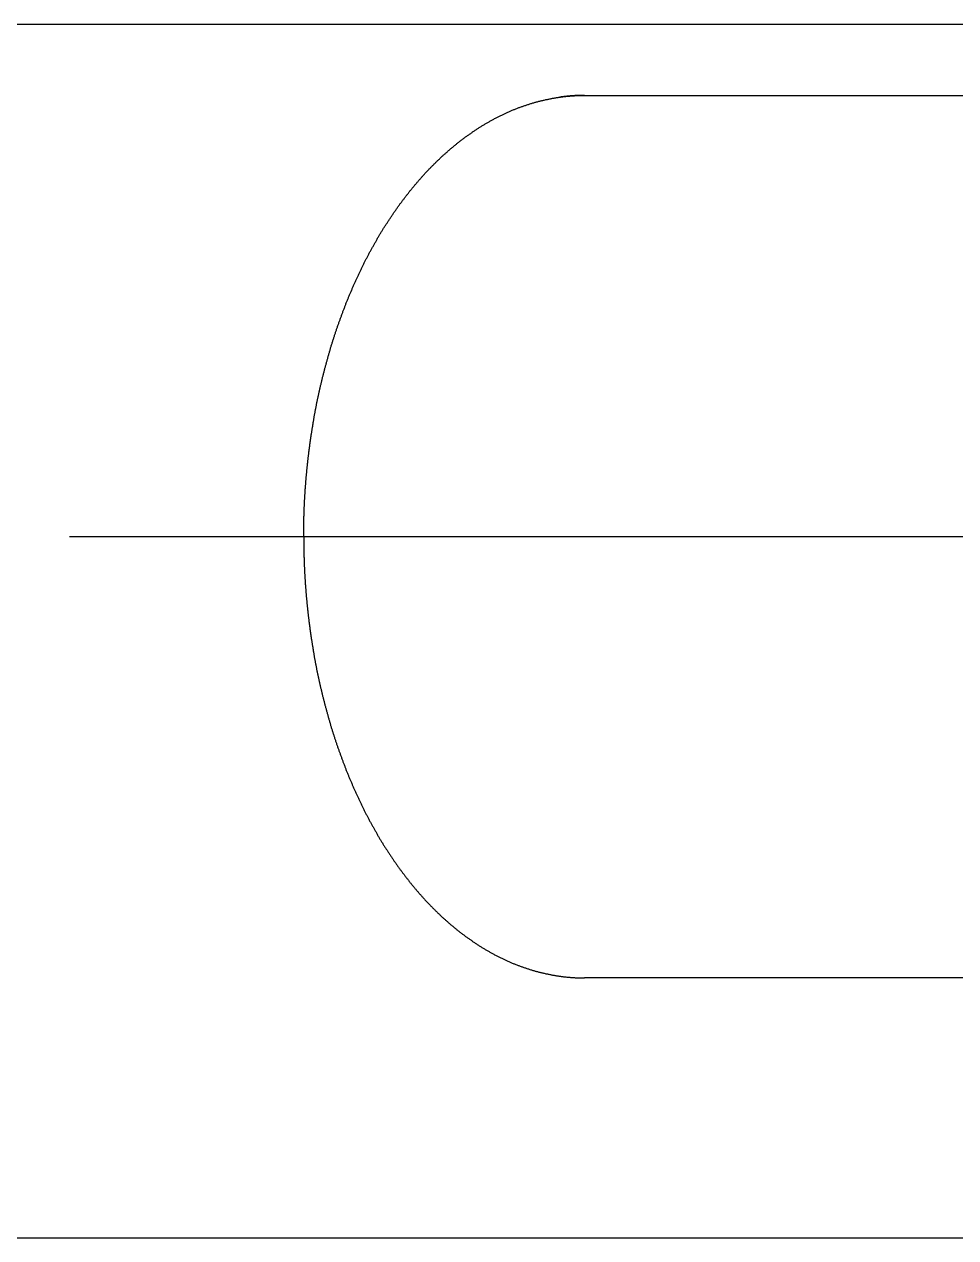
# Model space of a CAD drawing. Extents: x 10 to 146, y 10 to 437.
# Drawn here: x 113.12 to 121.56, y 232.2 to 243.2 of the extents above; entities that cross this region are included whole.
import ezdxf

# ---------------------------------------------------------------- set-up
doc = ezdxf.new("R2010")
doc.units = 0
doc.linetypes.add('CENTER', pattern=[50.8, 31.75, -6.35, 6.35, -6.35])
doc.layers.get('0').update_dxf_attribs({"linetype": 'CONTINUOUS'})
doc.layers.add('CENTER', color=1, linetype='CENTER')

msp = doc.modelspace()

# ---------------------------------------------------------------- linework, layer by layer
at = {"color": 7, "linetype": 'CONTINUOUS'}
for p, q in [((95, 243.2), (124.7, 243.2)), ((118.194, 242.555), (122.642, 242.555)), ((118.194, 242.555), (118.342, 242.555)), ((126.134, 234.555), (118.194, 234.555)), ((95, 232.2), (125, 232.2))]:
    msp.add_line(p, q, dxfattribs=at)
at = {"color": 7}
for points in [[(115.649, 238.555, 0), (115.649, 238.562, 0), (115.649, 238.569, 0), (115.649, 238.576, 0), (115.649, 238.583, 0), (115.649, 238.59, 0), (115.649, 238.597, 0), (115.649, 238.605, 0), (115.649, 238.612, 0), (115.649, 238.619, 0), (115.649, 238.626, 0), (115.649, 238.633, 0), (115.649, 238.64, 0), (115.65, 238.647, 0), (115.65, 238.654, 0), (115.65, 238.661, 0), (115.65, 238.668, 0), (115.65, 238.675, 0), (115.65, 238.682, 0), (115.65, 238.689, 0), (115.65, 238.697, 0), (115.65, 238.704, 0), (115.651, 238.711, 0), (115.651, 238.718, 0), (115.651, 238.725, 0), (115.651, 238.732, 0), (115.651, 238.739, 0), (115.652, 238.746, 0), (115.652, 238.753, 0), (115.652, 238.76, 0), (115.652, 238.767, 0), (115.652, 238.774, 0), (115.653, 238.781, 0), (115.653, 238.789, 0), (115.653, 238.796, 0), (115.653, 238.803, 0), (115.654, 238.81, 0), (115.654, 238.817, 0), (115.654, 238.824, 0), (115.655, 238.831, 0), (115.655, 238.838, 0), (115.655, 238.845, 0), (115.656, 238.852, 0), (115.656, 238.859, 0), (115.656, 238.866, 0), (115.657, 238.873, 0), (115.657, 238.88, 0), (115.657, 238.888, 0), (115.658, 238.895, 0), (115.658, 238.902, 0), (115.659, 238.909, 0), (115.659, 238.916, 0), (115.659, 238.923, 0), (115.66, 238.93, 0), (115.66, 238.937, 0), (115.661, 238.944, 0), (115.661, 238.951, 0), (115.662, 238.958, 0), (115.662, 238.965, 0), (115.663, 238.972, 0), (115.663, 238.979, 0), (115.663, 238.986, 0), (115.664, 238.994, 0), (115.664, 239.001, 0), (115.665, 239.008, 0), (115.666, 239.015, 0), (115.666, 239.022, 0), (115.667, 239.029, 0), (115.667, 239.036, 0), (115.668, 239.043, 0), (115.668, 239.05, 0), (115.669, 239.057, 0), (115.669, 239.064, 0), (115.67, 239.071, 0), (115.671, 239.078, 0), (115.671, 239.085, 0), (115.672, 239.092, 0), (115.672, 239.099, 0), (115.673, 239.106, 0), (115.674, 239.114, 0), (115.674, 239.121, 0), (115.675, 239.128, 0), (115.676, 239.135, 0), (115.676, 239.142, 0), (115.677, 239.149, 0), (115.678, 239.156, 0), (115.678, 239.163, 0), (115.679, 239.17, 0), (115.68, 239.177, 0), (115.68, 239.184, 0), (115.681, 239.191, 0), (115.682, 239.198, 0), (115.682, 239.205, 0), (115.683, 239.212, 0), (115.684, 239.219, 0), (115.685, 239.226, 0), (115.685, 239.233, 0), (115.686, 239.24, 0), (115.687, 239.247, 0), (115.688, 239.254, 0), (115.689, 239.261, 0), (115.689, 239.268, 0), (115.69, 239.276, 0), (115.691, 239.283, 0), (115.692, 239.29, 0), (115.693, 239.297, 0), (115.694, 239.304, 0), (115.694, 239.311, 0), (115.695, 239.318, 0), (115.696, 239.325, 0), (115.697, 239.332, 0), (115.698, 239.339, 0), (115.699, 239.346, 0), (115.7, 239.353, 0), (115.701, 239.36, 0), (115.702, 239.367, 0), (115.703, 239.374, 0), (115.703, 239.381, 0), (115.704, 239.388, 0), (115.705, 239.395, 0), (115.706, 239.402, 0), (115.707, 239.409, 0), (115.708, 239.416, 0), (115.709, 239.423, 0), (115.71, 239.43, 0), (115.711, 239.437, 0), (115.712, 239.444, 0), (115.713, 239.451, 0), (115.714, 239.458, 0), (115.715, 239.465, 0), (115.716, 239.472, 0), (115.717, 239.479, 0), (115.719, 239.486, 0), (115.72, 239.493, 0), (115.721, 239.5, 0), (115.722, 239.507, 0), (115.723, 239.514, 0), (115.724, 239.521, 0), (115.725, 239.528, 0), (115.726, 239.535, 0), (115.727, 239.542, 0), (115.728, 239.549, 0), (115.73, 239.556, 0), (115.731, 239.563, 0), (115.732, 239.57, 0), (115.733, 239.577, 0), (115.734, 239.584, 0), (115.735, 239.591, 0), (115.737, 239.598, 0), (115.738, 239.605, 0), (115.739, 239.612, 0), (115.74, 239.619, 0), (115.741, 239.626, 0), (115.743, 239.633, 0), (115.744, 239.64, 0), (115.745, 239.647, 0), (115.746, 239.654, 0), (115.748, 239.661, 0), (115.749, 239.668, 0), (115.75, 239.674, 0), (115.752, 239.681, 0), (115.753, 239.688, 0), (115.754, 239.695, 0), (115.756, 239.702, 0), (115.757, 239.709, 0), (115.758, 239.716, 0), (115.76, 239.723, 0), (115.761, 239.73, 0), (115.762, 239.737, 0), (115.764, 239.744, 0), (115.765, 239.751, 0), (115.766, 239.758, 0), (115.768, 239.765, 0), (115.769, 239.772, 0), (115.771, 239.779, 0), (115.772, 239.786, 0), (115.774, 239.793, 0), (115.775, 239.8, 0), (115.776, 239.806, 0), (115.778, 239.813, 0), (115.779, 239.82, 0), (115.781, 239.827, 0), (115.782, 239.834, 0), (115.784, 239.841, 0), (115.785, 239.848, 0), (115.787, 239.855, 0), (115.788, 239.862, 0), (115.79, 239.869, 0), (115.791, 239.876, 0), (115.793, 239.883, 0), (115.794, 239.889, 0), (115.796, 239.896, 0), (115.798, 239.903, 0), (115.799, 239.91, 0), (115.801, 239.917, 0), (115.802, 239.924, 0), (115.804, 239.931, 0), (115.806, 239.938, 0), (115.807, 239.945, 0), (115.809, 239.952, 0), (115.81, 239.958, 0), (115.812, 239.965, 0), (115.814, 239.972, 0), (115.815, 239.979, 0), (115.817, 239.986, 0), (115.819, 239.993, 0), (115.82, 240, 0), (115.822, 240.007, 0), (115.824, 240.013, 0), (115.826, 240.02, 0), (115.827, 240.027, 0), (115.829, 240.034, 0), (115.831, 240.041, 0), (115.833, 240.048, 0), (115.834, 240.055, 0), (115.836, 240.062, 0), (115.838, 240.068, 0), (115.84, 240.075, 0), (115.841, 240.082, 0), (115.843, 240.089, 0), (115.845, 240.096, 0), (115.847, 240.103, 0), (115.849, 240.109, 0), (115.851, 240.116, 0), (115.852, 240.123, 0), (115.854, 240.13, 0), (115.856, 240.137, 0), (115.858, 240.144, 0), (115.86, 240.15, 0), (115.862, 240.157, 0), (115.864, 240.164, 0), (115.866, 240.171, 0), (115.867, 240.178, 0), (115.869, 240.185, 0), (115.871, 240.191, 0), (115.873, 240.198, 0), (115.875, 240.205, 0), (115.877, 240.212, 0), (115.879, 240.219, 0), (115.881, 240.225, 0), (115.883, 240.232, 0), (115.885, 240.239, 0), (115.887, 240.246, 0), (115.889, 240.252, 0), (115.891, 240.259, 0), (115.893, 240.266, 0), (115.895, 240.273, 0), (115.897, 240.28, 0), (115.899, 240.286, 0), (115.901, 240.293, 0), (115.904, 240.3, 0), (115.906, 240.307, 0), (115.908, 240.313, 0), (115.91, 240.32, 0), (115.912, 240.327, 0), (115.914, 240.334, 0), (115.916, 240.34, 0), (115.918, 240.347, 0), (115.921, 240.354, 0), (115.923, 240.361, 0), (115.925, 240.367, 0), (115.927, 240.374, 0), (115.929, 240.381, 0), (115.931, 240.388, 0), (115.934, 240.394, 0), (115.936, 240.401, 0), (115.938, 240.408, 0), (115.94, 240.414, 0), (115.943, 240.421, 0), (115.945, 240.428, 0), (115.947, 240.435, 0), (115.949, 240.441, 0), (115.952, 240.448, 0), (115.954, 240.455, 0), (115.956, 240.461, 0), (115.959, 240.468, 0), (115.961, 240.475, 0), (115.963, 240.481, 0), (115.966, 240.488, 0), (115.968, 240.495, 0), (115.97, 240.502, 0), (115.973, 240.508, 0), (115.975, 240.515, 0), (115.978, 240.522, 0), (115.98, 240.528, 0), (115.982, 240.535, 0), (115.985, 240.542, 0), (115.987, 240.548, 0), (115.99, 240.555, 0), (115.992, 240.561, 0), (115.994, 240.568, 0), (115.997, 240.575, 0), (115.999, 240.581, 0), (116.002, 240.588, 0), (116.004, 240.595, 0), (116.007, 240.601, 0), (116.009, 240.608, 0), (116.012, 240.614, 0), (116.014, 240.621, 0), (116.017, 240.628, 0), (116.02, 240.634, 0), (116.022, 240.641, 0), (116.025, 240.647, 0), (116.027, 240.654, 0), (116.03, 240.661, 0), (116.032, 240.667, 0), (116.035, 240.674, 0), (116.038, 240.68, 0), (116.04, 240.687, 0), (116.043, 240.694, 0), (116.046, 240.7, 0), (116.048, 240.707, 0), (116.051, 240.713, 0), (116.054, 240.72, 0), (116.056, 240.726, 0), (116.059, 240.733, 0), (116.062, 240.739, 0), (116.064, 240.746, 0), (116.067, 240.753, 0), (116.07, 240.759, 0), (116.073, 240.766, 0), (116.075, 240.772, 0), (116.078, 240.779, 0), (116.081, 240.785, 0), (116.084, 240.792, 0), (116.087, 240.798, 0), (116.089, 240.805, 0), (116.092, 240.811, 0), (116.095, 240.818, 0), (116.098, 240.824, 0), (116.101, 240.831, 0), (116.104, 240.837, 0), (116.106, 240.844, 0), (116.109, 240.85, 0), (116.112, 240.856, 0), (116.115, 240.863, 0), (116.118, 240.869, 0), (116.121, 240.876, 0), (116.124, 240.882, 0), (116.127, 240.889, 0), (116.13, 240.895, 0), (116.133, 240.902, 0), (116.136, 240.908, 0), (116.139, 240.914, 0), (116.142, 240.921, 0), (116.145, 240.927, 0), (116.148, 240.934, 0), (116.151, 240.94, 0), (116.154, 240.946, 0), (116.157, 240.953, 0), (116.16, 240.959, 0), (116.163, 240.966, 0), (116.166, 240.972, 0), (116.169, 240.978, 0), (116.172, 240.985, 0), (116.175, 240.991, 0), (116.178, 240.998, 0), (116.181, 241.004, 0), (116.185, 241.01, 0), (116.188, 241.017, 0), (116.191, 241.023, 0), (116.194, 241.029, 0), (116.197, 241.036, 0), (116.2, 241.042, 0), (116.204, 241.048, 0), (116.207, 241.055, 0), (116.21, 241.061, 0), (116.213, 241.067, 0), (116.216, 241.073, 0), (116.22, 241.08, 0), (116.223, 241.086, 0), (116.226, 241.092, 0), (116.23, 241.099, 0), (116.233, 241.105, 0), (116.236, 241.111, 0), (116.239, 241.117, 0), (116.243, 241.124, 0), (116.246, 241.13, 0), (116.249, 241.136, 0), (116.253, 241.142, 0), (116.256, 241.149, 0), (116.26, 241.155, 0), (116.263, 241.161, 0), (116.266, 241.167, 0), (116.27, 241.173, 0), (116.273, 241.18, 0), (116.277, 241.186, 0), (116.28, 241.192, 0), (116.284, 241.198, 0), (116.287, 241.204, 0), (116.29, 241.21, 0), (116.294, 241.217, 0), (116.297, 241.223, 0), (116.301, 241.229, 0), (116.304, 241.235, 0), (116.308, 241.241, 0), (116.312, 241.247, 0), (116.315, 241.253, 0), (116.319, 241.26, 0), (116.322, 241.266, 0), (116.326, 241.272, 0), (116.329, 241.278, 0), (116.333, 241.284, 0), (116.337, 241.29, 0), (116.34, 241.296, 0), (116.344, 241.302, 0), (116.348, 241.308, 0), (116.351, 241.314, 0), (116.355, 241.32, 0), (116.359, 241.326, 0), (116.362, 241.332, 0), (116.366, 241.339, 0), (116.37, 241.345, 0), (116.373, 241.351, 0), (116.377, 241.357, 0), (116.381, 241.363, 0), (116.385, 241.369, 0), (116.389, 241.375, 0), (116.392, 241.381, 0), (116.396, 241.387, 0), (116.4, 241.392, 0), (116.404, 241.398, 0), (116.408, 241.404, 0), (116.411, 241.41, 0), (116.415, 241.416, 0), (116.419, 241.422, 0), (116.423, 241.428, 0), (116.427, 241.434, 0), (116.431, 241.44, 0), (116.435, 241.446, 0), (116.439, 241.452, 0), (116.443, 241.458, 0), (116.447, 241.463, 0), (116.451, 241.469, 0), (116.455, 241.475, 0), (116.459, 241.481, 0), (116.463, 241.487, 0), (116.467, 241.493, 0), (116.471, 241.499, 0), (116.475, 241.504, 0), (116.479, 241.51, 0), (116.483, 241.516, 0), (116.487, 241.522, 0), (116.491, 241.528, 0), (116.495, 241.533, 0), (116.499, 241.539, 0), (116.503, 241.545, 0), (116.507, 241.551, 0), (116.511, 241.556, 0), (116.516, 241.562, 0), (116.52, 241.568, 0), (116.524, 241.574, 0), (116.528, 241.579, 0), (116.532, 241.585, 0), (116.537, 241.591, 0), (116.541, 241.596, 0), (116.545, 241.602, 0), (116.549, 241.608, 0), (116.554, 241.613, 0), (116.558, 241.619, 0), (116.562, 241.625, 0), (116.566, 241.63, 0), (116.571, 241.636, 0), (116.575, 241.641, 0), (116.579, 241.647, 0), (116.584, 241.653, 0), (116.588, 241.658, 0), (116.592, 241.664, 0), (116.597, 241.669, 0), (116.601, 241.675, 0), (116.606, 241.68, 0), (116.61, 241.686, 0), (116.614, 241.692, 0), (116.619, 241.697, 0), (116.623, 241.703, 0), (116.628, 241.708, 0), (116.632, 241.714, 0), (116.637, 241.719, 0), (116.641, 241.724, 0), (116.646, 241.73, 0), (116.65, 241.735, 0), (116.655, 241.741, 0), (116.659, 241.746, 0), (116.664, 241.752, 0), (116.669, 241.757, 0), (116.673, 241.762, 0), (116.678, 241.768, 0), (116.682, 241.773, 0), (116.687, 241.779, 0), (116.692, 241.784, 0), (116.696, 241.789, 0), (116.701, 241.795, 0), (116.706, 241.8, 0), (116.71, 241.805, 0), (116.715, 241.81, 0), (116.72, 241.816, 0), (116.725, 241.821, 0), (116.729, 241.826, 0), (116.734, 241.832, 0), (116.739, 241.837, 0), (116.744, 241.842, 0), (116.748, 241.847, 0), (116.753, 241.852, 0), (116.758, 241.858, 0), (116.763, 241.863, 0), (116.768, 241.868, 0), (116.773, 241.873, 0), (116.777, 241.878, 0), (116.782, 241.883, 0), (116.787, 241.888, 0), (116.792, 241.894, 0), (116.797, 241.899, 0), (116.802, 241.904, 0), (116.807, 241.909, 0), (116.812, 241.914, 0), (116.817, 241.919, 0), (116.822, 241.924, 0), (116.827, 241.929, 0), (116.832, 241.934, 0), (116.837, 241.939, 0), (116.842, 241.944, 0), (116.847, 241.949, 0), (116.852, 241.954, 0), (116.857, 241.959, 0), (116.862, 241.964, 0), (116.867, 241.969, 0), (116.872, 241.973, 0), (116.878, 241.978, 0), (116.883, 241.983, 0), (116.888, 241.988, 0), (116.893, 241.993, 0), (116.898, 241.998, 0), (116.903, 242.003, 0), (116.909, 242.007, 0), (116.914, 242.012, 0), (116.919, 242.017, 0), (116.924, 242.022, 0), (116.93, 242.026, 0), (116.935, 242.031, 0), (116.94, 242.036, 0), (116.945, 242.041, 0), (116.951, 242.045, 0), (116.956, 242.05, 0), (116.961, 242.055, 0), (116.967, 242.059, 0), (116.972, 242.064, 0), (116.977, 242.068, 0), (116.983, 242.073, 0), (116.988, 242.078, 0), (116.994, 242.082, 0), (116.999, 242.087, 0), (117.005, 242.091, 0), (117.01, 242.096, 0), (117.015, 242.1, 0), (117.021, 242.105, 0), (117.026, 242.109, 0), (117.032, 242.114, 0), (117.037, 242.118, 0), (117.043, 242.123, 0), (117.049, 242.127, 0), (117.054, 242.131, 0), (117.06, 242.136, 0), (117.065, 242.14, 0), (117.071, 242.144, 0), (117.076, 242.149, 0), (117.082, 242.153, 0), (117.088, 242.157, 0), (117.093, 242.162, 0), (117.099, 242.166, 0), (117.105, 242.17, 0), (117.11, 242.174, 0), (117.116, 242.179, 0), (117.122, 242.183, 0), (117.128, 242.187, 0), (117.133, 242.191, 0), (117.139, 242.195, 0), (117.145, 242.199, 0), (117.151, 242.203, 0), (117.156, 242.207, 0), (117.162, 242.211, 0), (117.168, 242.216, 0), (117.174, 242.22, 0), (117.18, 242.224, 0), (117.185, 242.228, 0), (117.191, 242.232, 0), (117.197, 242.235, 0), (117.203, 242.239, 0), (117.209, 242.243, 0), (117.215, 242.247, 0), (117.221, 242.251, 0), (117.227, 242.255, 0), (117.233, 242.259, 0), (117.239, 242.263, 0), (117.245, 242.266, 0), (117.251, 242.27, 0), (117.257, 242.274, 0), (117.263, 242.278, 0), (117.269, 242.281, 0), (117.275, 242.285, 0), (117.281, 242.289, 0), (117.287, 242.292, 0), (117.293, 242.296, 0), (117.299, 242.3, 0), (117.305, 242.303, 0), (117.311, 242.307, 0), (117.317, 242.31, 0), (117.324, 242.314, 0), (117.33, 242.317, 0), (117.336, 242.321, 0), (117.342, 242.324, 0), (117.348, 242.328, 0), (117.355, 242.331, 0), (117.361, 242.335, 0), (117.367, 242.338, 0), (117.373, 242.341, 0), (117.379, 242.345, 0), (117.386, 242.348, 0), (117.392, 242.351, 0), (117.398, 242.354, 0), (117.405, 242.358, 0), (117.411, 242.361, 0), (117.417, 242.364, 0), (117.424, 242.367, 0), (117.43, 242.37, 0), (117.436, 242.373, 0), (117.443, 242.377, 0), (117.449, 242.38, 0), (117.455, 242.383, 0), (117.462, 242.386, 0), (117.468, 242.389, 0), (117.475, 242.392, 0), (117.481, 242.395, 0), (117.488, 242.398, 0), (117.494, 242.401, 0), (117.5, 242.403, 0), (117.507, 242.406, 0), (117.513, 242.409, 0), (117.52, 242.412, 0), (117.526, 242.415, 0), (117.533, 242.418, 0), (117.539, 242.42, 0), (117.546, 242.423, 0), (117.553, 242.426, 0), (117.559, 242.428, 0), (117.566, 242.431, 0), (117.572, 242.434, 0), (117.579, 242.436, 0), (117.585, 242.439, 0), (117.592, 242.441, 0), (117.599, 242.444, 0), (117.605, 242.446, 0), (117.612, 242.449, 0), (117.619, 242.451, 0), (117.625, 242.454, 0), (117.632, 242.456, 0), (117.639, 242.459, 0), (117.645, 242.461, 0), (117.652, 242.463, 0), (117.659, 242.465, 0), (117.665, 242.468, 0), (117.672, 242.47, 0), (117.679, 242.472, 0), (117.686, 242.474, 0), (117.692, 242.477, 0), (117.699, 242.479, 0), (117.706, 242.481, 0), (117.713, 242.483, 0), (117.719, 242.485, 0), (117.726, 242.487, 0), (117.733, 242.489, 0), (117.74, 242.491, 0), (117.747, 242.493, 0), (117.753, 242.495, 0), (117.76, 242.496, 0), (117.767, 242.498, 0), (117.774, 242.5, 0), (117.781, 242.502, 0), (117.788, 242.504, 0), (117.795, 242.505, 0), (117.801, 242.507, 0), (117.808, 242.509, 0), (117.815, 242.51, 0), (117.822, 242.512, 0), (117.829, 242.513, 0), (117.836, 242.515, 0), (117.843, 242.517, 0), (117.85, 242.518, 0), (117.857, 242.519, 0), (117.864, 242.521, 0), (117.871, 242.522, 0), (117.878, 242.524, 0), (117.885, 242.525, 0), (117.892, 242.526, 0), (117.898, 242.528, 0), (117.905, 242.529, 0), (117.912, 242.53, 0), (117.919, 242.531, 0), (117.926, 242.533, 0), (117.933, 242.534, 0), (117.94, 242.535, 0), (117.947, 242.536, 0), (117.954, 242.537, 0), (117.961, 242.538, 0), (117.968, 242.539, 0), (117.975, 242.54, 0), (117.982, 242.541, 0), (117.989, 242.542, 0), (117.996, 242.543, 0), (118.004, 242.544, 0), (118.011, 242.544, 0), (118.018, 242.545, 0), (118.025, 242.546, 0), (118.032, 242.547, 0), (118.039, 242.548, 0), (118.046, 242.548, 0), (118.053, 242.549, 0), (118.06, 242.549, 0), (118.067, 242.55, 0), (118.074, 242.551, 0), (118.081, 242.551, 0), (118.088, 242.551, 0), (118.095, 242.552, 0), (118.102, 242.552, 0), (118.109, 242.553, 0), (118.116, 242.553, 0), (118.123, 242.553, 0), (118.131, 242.553, 0), (118.138, 242.554, 0), (118.145, 242.554, 0), (118.152, 242.554, 0), (118.159, 242.554, 0), (118.166, 242.554, 0), (118.173, 242.555, 0), (118.18, 242.555, 0), (118.187, 242.555, 0), (118.194, 242.555, 0)], [(118.194, 242.555, 0), (118.193, 242.555, 0), (118.191, 242.555, 0), (118.19, 242.555, 0), (118.189, 242.555, 0), (118.187, 242.555, 0), (118.186, 242.555, 0), (118.184, 242.555, 0), (118.183, 242.555, 0), (118.182, 242.555, 0), (118.18, 242.555, 0), (118.179, 242.555, 0), (118.177, 242.555, 0), (118.176, 242.555, 0), (118.175, 242.555, 0), (118.173, 242.555, 0), (118.172, 242.555, 0), (118.17, 242.555, 0), (118.169, 242.555, 0), (118.167, 242.555, 0), (118.166, 242.554, 0), (118.165, 242.554, 0), (118.163, 242.554, 0), (118.162, 242.554, 0), (118.16, 242.554, 0), (118.159, 242.554, 0), (118.158, 242.554, 0), (118.156, 242.554, 0), (118.155, 242.554, 0), (118.153, 242.554, 0), (118.152, 242.554, 0), (118.151, 242.554, 0), (118.149, 242.554, 0), (118.148, 242.554, 0), (118.146, 242.554, 0), (118.145, 242.554, 0), (118.144, 242.554, 0), (118.142, 242.554, 0), (118.141, 242.554, 0), (118.139, 242.554, 0), (118.138, 242.554, 0), (118.137, 242.554, 0), (118.135, 242.554, 0), (118.134, 242.554, 0), (118.132, 242.554, 0), (118.131, 242.554, 0), (118.129, 242.553, 0), (118.128, 242.553, 0), (118.127, 242.553, 0), (118.125, 242.553, 0), (118.124, 242.553, 0), (118.122, 242.553, 0), (118.121, 242.553, 0), (118.12, 242.553, 0), (118.118, 242.553, 0), (118.117, 242.553, 0), (118.115, 242.553, 0), (118.114, 242.553, 0), (118.113, 242.553, 0), (118.111, 242.553, 0), (118.11, 242.553, 0), (118.108, 242.553, 0), (118.107, 242.553, 0), (118.106, 242.552, 0), (118.104, 242.552, 0), (118.103, 242.552, 0), (118.101, 242.552, 0), (118.1, 242.552, 0), (118.099, 242.552, 0), (118.097, 242.552, 0), (118.096, 242.552, 0), (118.094, 242.552, 0), (118.093, 242.552, 0), (118.092, 242.552, 0), (118.09, 242.552, 0), (118.089, 242.552, 0), (118.087, 242.551, 0), (118.086, 242.551, 0), (118.085, 242.551, 0), (118.083, 242.551, 0), (118.082, 242.551, 0), (118.08, 242.551, 0), (118.079, 242.551, 0), (118.078, 242.551, 0), (118.076, 242.551, 0), (118.075, 242.551, 0), (118.073, 242.55, 0), (118.072, 242.55, 0), (118.071, 242.55, 0), (118.069, 242.55, 0), (118.068, 242.55, 0), (118.066, 242.55, 0), (118.065, 242.55, 0), (118.064, 242.55, 0), (118.062, 242.549, 0), (118.061, 242.549, 0), (118.059, 242.549, 0), (118.058, 242.549, 0), (118.057, 242.549, 0), (118.055, 242.549, 0), (118.054, 242.549, 0), (118.052, 242.549, 0), (118.051, 242.548, 0), (118.05, 242.548, 0), (118.048, 242.548, 0), (118.047, 242.548, 0), (118.045, 242.548, 0), (118.044, 242.548, 0), (118.043, 242.548, 0), (118.041, 242.547, 0), (118.04, 242.547, 0), (118.038, 242.547, 0), (118.037, 242.547, 0), (118.036, 242.547, 0), (118.034, 242.547, 0), (118.033, 242.547, 0), (118.031, 242.546, 0), (118.03, 242.546, 0), (118.029, 242.546, 0), (118.027, 242.546, 0), (118.026, 242.546, 0), (118.024, 242.546, 0), (118.023, 242.546, 0), (118.022, 242.545, 0), (118.02, 242.545, 0), (118.019, 242.545, 0), (118.017, 242.545, 0), (118.016, 242.545, 0), (118.015, 242.545, 0), (118.013, 242.544, 0), (118.012, 242.544, 0), (118.01, 242.544, 0), (118.009, 242.544, 0), (118.008, 242.544, 0), (118.006, 242.544, 0), (118.005, 242.543, 0), (118.003, 242.543, 0), (118.002, 242.543, 0), (118.001, 242.543, 0), (117.999, 242.543, 0), (117.998, 242.543, 0), (117.996, 242.542, 0), (117.995, 242.542, 0), (117.994, 242.542, 0), (117.992, 242.542, 0), (117.991, 242.542, 0), (117.989, 242.542, 0), (117.988, 242.541, 0), (117.987, 242.541, 0), (117.985, 242.541, 0), (117.984, 242.541, 0), (117.982, 242.541, 0), (117.981, 242.541, 0), (117.98, 242.54, 0), (117.978, 242.54, 0), (117.977, 242.54, 0), (117.975, 242.54, 0), (117.974, 242.54, 0), (117.973, 242.54, 0), (117.971, 242.539, 0)], [(115.649, 238.555, 0), (115.649, 238.548, 0), (115.649, 238.541, 0), (115.649, 238.534, 0), (115.649, 238.527, 0), (115.649, 238.52, 0), (115.649, 238.513, 0), (115.649, 238.505, 0), (115.649, 238.498, 0), (115.649, 238.491, 0), (115.649, 238.484, 0), (115.649, 238.477, 0), (115.649, 238.47, 0), (115.65, 238.463, 0), (115.65, 238.456, 0), (115.65, 238.449, 0), (115.65, 238.442, 0), (115.65, 238.435, 0), (115.65, 238.428, 0), (115.65, 238.421, 0), (115.65, 238.413, 0), (115.65, 238.406, 0), (115.651, 238.399, 0), (115.651, 238.392, 0), (115.651, 238.385, 0), (115.651, 238.378, 0), (115.651, 238.371, 0), (115.652, 238.364, 0), (115.652, 238.357, 0), (115.652, 238.35, 0), (115.652, 238.343, 0), (115.652, 238.336, 0), (115.653, 238.329, 0), (115.653, 238.321, 0), (115.653, 238.314, 0), (115.653, 238.307, 0), (115.654, 238.3, 0), (115.654, 238.293, 0), (115.654, 238.286, 0), (115.655, 238.279, 0), (115.655, 238.272, 0), (115.655, 238.265, 0), (115.656, 238.258, 0), (115.656, 238.251, 0), (115.656, 238.244, 0), (115.657, 238.237, 0), (115.657, 238.23, 0), (115.657, 238.222, 0), (115.658, 238.215, 0), (115.658, 238.208, 0), (115.659, 238.201, 0), (115.659, 238.194, 0), (115.659, 238.187, 0), (115.66, 238.18, 0), (115.66, 238.173, 0), (115.661, 238.166, 0), (115.661, 238.159, 0), (115.662, 238.152, 0), (115.662, 238.145, 0), (115.663, 238.138, 0), (115.663, 238.131, 0), (115.663, 238.124, 0), (115.664, 238.116, 0), (115.664, 238.109, 0), (115.665, 238.102, 0), (115.666, 238.095, 0), (115.666, 238.088, 0), (115.667, 238.081, 0), (115.667, 238.074, 0), (115.668, 238.067, 0), (115.668, 238.06, 0), (115.669, 238.053, 0), (115.669, 238.046, 0), (115.67, 238.039, 0), (115.671, 238.032, 0), (115.671, 238.025, 0), (115.672, 238.018, 0), (115.672, 238.011, 0), (115.673, 238.004, 0), (115.674, 237.996, 0), (115.674, 237.989, 0), (115.675, 237.982, 0), (115.676, 237.975, 0), (115.676, 237.968, 0), (115.677, 237.961, 0), (115.678, 237.954, 0), (115.678, 237.947, 0), (115.679, 237.94, 0), (115.68, 237.933, 0), (115.68, 237.926, 0), (115.681, 237.919, 0), (115.682, 237.912, 0), (115.682, 237.905, 0), (115.683, 237.898, 0), (115.684, 237.891, 0), (115.685, 237.884, 0), (115.685, 237.877, 0), (115.686, 237.87, 0), (115.687, 237.863, 0), (115.688, 237.856, 0), (115.689, 237.849, 0), (115.689, 237.842, 0), (115.69, 237.834, 0), (115.691, 237.827, 0), (115.692, 237.82, 0), (115.693, 237.813, 0), (115.694, 237.806, 0), (115.694, 237.799, 0), (115.695, 237.792, 0), (115.696, 237.785, 0), (115.697, 237.778, 0), (115.698, 237.771, 0), (115.699, 237.764, 0), (115.7, 237.757, 0), (115.701, 237.75, 0), (115.702, 237.743, 0), (115.703, 237.736, 0), (115.703, 237.729, 0), (115.704, 237.722, 0), (115.705, 237.715, 0), (115.706, 237.708, 0), (115.707, 237.701, 0), (115.708, 237.694, 0), (115.709, 237.687, 0), (115.71, 237.68, 0), (115.711, 237.673, 0), (115.712, 237.666, 0), (115.713, 237.659, 0), (115.714, 237.652, 0), (115.715, 237.645, 0), (115.716, 237.638, 0), (115.717, 237.631, 0), (115.719, 237.624, 0), (115.72, 237.617, 0), (115.721, 237.61, 0), (115.722, 237.603, 0), (115.723, 237.596, 0), (115.724, 237.589, 0), (115.725, 237.582, 0), (115.726, 237.575, 0), (115.727, 237.568, 0), (115.728, 237.561, 0), (115.73, 237.554, 0), (115.731, 237.547, 0), (115.732, 237.54, 0), (115.733, 237.533, 0), (115.734, 237.526, 0), (115.735, 237.519, 0), (115.737, 237.512, 0), (115.738, 237.505, 0), (115.739, 237.498, 0), (115.74, 237.491, 0), (115.741, 237.484, 0), (115.743, 237.477, 0), (115.744, 237.47, 0), (115.745, 237.463, 0), (115.746, 237.456, 0), (115.748, 237.449, 0), (115.749, 237.442, 0), (115.75, 237.436, 0), (115.752, 237.429, 0), (115.753, 237.422, 0), (115.754, 237.415, 0), (115.756, 237.408, 0), (115.757, 237.401, 0), (115.758, 237.394, 0), (115.76, 237.387, 0), (115.761, 237.38, 0), (115.762, 237.373, 0), (115.764, 237.366, 0), (115.765, 237.359, 0), (115.766, 237.352, 0), (115.768, 237.345, 0), (115.769, 237.338, 0), (115.771, 237.331, 0), (115.772, 237.324, 0), (115.774, 237.317, 0), (115.775, 237.31, 0), (115.776, 237.304, 0), (115.778, 237.297, 0), (115.779, 237.29, 0), (115.781, 237.283, 0), (115.782, 237.276, 0), (115.784, 237.269, 0), (115.785, 237.262, 0), (115.787, 237.255, 0), (115.788, 237.248, 0), (115.79, 237.241, 0), (115.791, 237.234, 0), (115.793, 237.227, 0), (115.794, 237.221, 0), (115.796, 237.214, 0), (115.798, 237.207, 0), (115.799, 237.2, 0), (115.801, 237.193, 0), (115.802, 237.186, 0), (115.804, 237.179, 0), (115.806, 237.172, 0), (115.807, 237.165, 0), (115.809, 237.158, 0), (115.81, 237.152, 0), (115.812, 237.145, 0), (115.814, 237.138, 0), (115.815, 237.131, 0), (115.817, 237.124, 0), (115.819, 237.117, 0), (115.82, 237.11, 0), (115.822, 237.103, 0), (115.824, 237.097, 0), (115.826, 237.09, 0), (115.827, 237.083, 0), (115.829, 237.076, 0), (115.831, 237.069, 0), (115.833, 237.062, 0), (115.834, 237.055, 0), (115.836, 237.048, 0), (115.838, 237.042, 0), (115.84, 237.035, 0), (115.841, 237.028, 0), (115.843, 237.021, 0), (115.845, 237.014, 0), (115.847, 237.007, 0), (115.849, 237.001, 0), (115.851, 236.994, 0), (115.852, 236.987, 0), (115.854, 236.98, 0), (115.856, 236.973, 0), (115.858, 236.966, 0), (115.86, 236.96, 0), (115.862, 236.953, 0), (115.864, 236.946, 0), (115.866, 236.939, 0), (115.867, 236.932, 0), (115.869, 236.925, 0), (115.871, 236.919, 0), (115.873, 236.912, 0), (115.875, 236.905, 0), (115.877, 236.898, 0), (115.879, 236.891, 0), (115.881, 236.885, 0), (115.883, 236.878, 0), (115.885, 236.871, 0), (115.887, 236.864, 0), (115.889, 236.858, 0), (115.891, 236.851, 0), (115.893, 236.844, 0), (115.895, 236.837, 0), (115.897, 236.83, 0), (115.899, 236.824, 0), (115.901, 236.817, 0), (115.904, 236.81, 0), (115.906, 236.803, 0), (115.908, 236.797, 0), (115.91, 236.79, 0), (115.912, 236.783, 0), (115.914, 236.776, 0), (115.916, 236.77, 0), (115.918, 236.763, 0), (115.921, 236.756, 0), (115.923, 236.749, 0), (115.925, 236.743, 0), (115.927, 236.736, 0), (115.929, 236.729, 0), (115.931, 236.722, 0), (115.934, 236.716, 0), (115.936, 236.709, 0), (115.938, 236.702, 0), (115.94, 236.696, 0), (115.943, 236.689, 0), (115.945, 236.682, 0), (115.947, 236.675, 0), (115.949, 236.669, 0), (115.952, 236.662, 0), (115.954, 236.655, 0), (115.956, 236.649, 0), (115.959, 236.642, 0), (115.961, 236.635, 0), (115.963, 236.629, 0), (115.966, 236.622, 0), (115.968, 236.615, 0), (115.97, 236.608, 0), (115.973, 236.602, 0), (115.975, 236.595, 0), (115.978, 236.588, 0), (115.98, 236.582, 0), (115.982, 236.575, 0), (115.985, 236.568, 0), (115.987, 236.562, 0), (115.99, 236.555, 0), (115.992, 236.549, 0), (115.994, 236.542, 0), (115.997, 236.535, 0), (115.999, 236.529, 0), (116.002, 236.522, 0), (116.004, 236.515, 0), (116.007, 236.509, 0), (116.009, 236.502, 0), (116.012, 236.496, 0), (116.014, 236.489, 0), (116.017, 236.482, 0), (116.02, 236.476, 0), (116.022, 236.469, 0), (116.025, 236.463, 0), (116.027, 236.456, 0), (116.03, 236.449, 0), (116.032, 236.443, 0), (116.035, 236.436, 0), (116.038, 236.43, 0), (116.04, 236.423, 0), (116.043, 236.416, 0), (116.046, 236.41, 0), (116.048, 236.403, 0), (116.051, 236.397, 0), (116.054, 236.39, 0), (116.056, 236.384, 0), (116.059, 236.377, 0), (116.062, 236.371, 0), (116.064, 236.364, 0), (116.067, 236.357, 0), (116.07, 236.351, 0), (116.073, 236.344, 0), (116.075, 236.338, 0), (116.078, 236.331, 0), (116.081, 236.325, 0), (116.084, 236.318, 0), (116.087, 236.312, 0), (116.089, 236.305, 0), (116.092, 236.299, 0), (116.095, 236.292, 0), (116.098, 236.286, 0), (116.101, 236.279, 0), (116.104, 236.273, 0), (116.106, 236.266, 0), (116.109, 236.26, 0), (116.112, 236.254, 0), (116.115, 236.247, 0), (116.118, 236.241, 0), (116.121, 236.234, 0), (116.124, 236.228, 0), (116.127, 236.221, 0), (116.13, 236.215, 0), (116.133, 236.208, 0), (116.136, 236.202, 0), (116.139, 236.196, 0), (116.142, 236.189, 0), (116.145, 236.183, 0), (116.148, 236.176, 0), (116.151, 236.17, 0), (116.154, 236.164, 0), (116.157, 236.157, 0), (116.16, 236.151, 0), (116.163, 236.144, 0), (116.166, 236.138, 0), (116.169, 236.132, 0), (116.172, 236.125, 0), (116.175, 236.119, 0), (116.178, 236.112, 0), (116.181, 236.106, 0), (116.185, 236.1, 0), (116.188, 236.093, 0), (116.191, 236.087, 0), (116.194, 236.081, 0), (116.197, 236.074, 0), (116.2, 236.068, 0), (116.204, 236.062, 0), (116.207, 236.055, 0), (116.21, 236.049, 0), (116.213, 236.043, 0), (116.216, 236.037, 0), (116.22, 236.03, 0), (116.223, 236.024, 0), (116.226, 236.018, 0), (116.23, 236.011, 0), (116.233, 236.005, 0), (116.236, 235.999, 0), (116.239, 235.993, 0), (116.243, 235.986, 0), (116.246, 235.98, 0), (116.249, 235.974, 0), (116.253, 235.968, 0), (116.256, 235.961, 0), (116.26, 235.955, 0), (116.263, 235.949, 0), (116.266, 235.943, 0), (116.27, 235.937, 0), (116.273, 235.93, 0), (116.277, 235.924, 0), (116.28, 235.918, 0), (116.284, 235.912, 0), (116.287, 235.906, 0), (116.29, 235.9, 0), (116.294, 235.893, 0), (116.297, 235.887, 0), (116.301, 235.881, 0), (116.304, 235.875, 0), (116.308, 235.869, 0), (116.312, 235.863, 0), (116.315, 235.857, 0), (116.319, 235.85, 0), (116.322, 235.844, 0), (116.326, 235.838, 0), (116.329, 235.832, 0), (116.333, 235.826, 0), (116.337, 235.82, 0), (116.34, 235.814, 0), (116.344, 235.808, 0), (116.348, 235.802, 0), (116.351, 235.796, 0), (116.355, 235.79, 0), (116.359, 235.784, 0), (116.362, 235.778, 0), (116.366, 235.771, 0), (116.37, 235.765, 0), (116.373, 235.759, 0), (116.377, 235.753, 0), (116.381, 235.747, 0), (116.385, 235.741, 0), (116.389, 235.735, 0), (116.392, 235.729, 0), (116.396, 235.723, 0), (116.4, 235.718, 0), (116.404, 235.712, 0), (116.408, 235.706, 0), (116.411, 235.7, 0), (116.415, 235.694, 0), (116.419, 235.688, 0), (116.423, 235.682, 0), (116.427, 235.676, 0), (116.431, 235.67, 0), (116.435, 235.664, 0), (116.439, 235.658, 0), (116.443, 235.652, 0), (116.447, 235.647, 0), (116.451, 235.641, 0), (116.455, 235.635, 0), (116.459, 235.629, 0), (116.463, 235.623, 0), (116.467, 235.617, 0), (116.471, 235.611, 0), (116.475, 235.606, 0), (116.479, 235.6, 0), (116.483, 235.594, 0), (116.487, 235.588, 0), (116.491, 235.582, 0), (116.495, 235.577, 0), (116.499, 235.571, 0), (116.503, 235.565, 0), (116.507, 235.559, 0), (116.511, 235.554, 0), (116.516, 235.548, 0), (116.52, 235.542, 0), (116.524, 235.536, 0), (116.528, 235.531, 0), (116.532, 235.525, 0), (116.537, 235.519, 0), (116.541, 235.514, 0), (116.545, 235.508, 0), (116.549, 235.502, 0), (116.554, 235.497, 0), (116.558, 235.491, 0), (116.562, 235.485, 0), (116.566, 235.48, 0), (116.571, 235.474, 0), (116.575, 235.469, 0), (116.579, 235.463, 0), (116.584, 235.457, 0), (116.588, 235.452, 0), (116.592, 235.446, 0), (116.597, 235.441, 0), (116.601, 235.435, 0), (116.606, 235.43, 0), (116.61, 235.424, 0), (116.614, 235.418, 0), (116.619, 235.413, 0), (116.623, 235.407, 0), (116.628, 235.402, 0), (116.632, 235.396, 0), (116.637, 235.391, 0), (116.641, 235.386, 0), (116.646, 235.38, 0), (116.65, 235.375, 0), (116.655, 235.369, 0), (116.659, 235.364, 0), (116.664, 235.358, 0), (116.669, 235.353, 0), (116.673, 235.348, 0), (116.678, 235.342, 0), (116.682, 235.337, 0), (116.687, 235.331, 0), (116.692, 235.326, 0), (116.696, 235.321, 0), (116.701, 235.315, 0), (116.706, 235.31, 0), (116.71, 235.305, 0), (116.715, 235.3, 0), (116.72, 235.294, 0), (116.725, 235.289, 0), (116.729, 235.284, 0), (116.734, 235.278, 0), (116.739, 235.273, 0), (116.744, 235.268, 0), (116.748, 235.263, 0), (116.753, 235.258, 0), (116.758, 235.252, 0), (116.763, 235.247, 0), (116.768, 235.242, 0), (116.773, 235.237, 0), (116.777, 235.232, 0), (116.782, 235.227, 0), (116.787, 235.222, 0), (116.792, 235.216, 0), (116.797, 235.211, 0), (116.802, 235.206, 0), (116.807, 235.201, 0), (116.812, 235.196, 0), (116.817, 235.191, 0), (116.822, 235.186, 0), (116.827, 235.181, 0), (116.832, 235.176, 0), (116.837, 235.171, 0), (116.842, 235.166, 0), (116.847, 235.161, 0), (116.852, 235.156, 0), (116.857, 235.151, 0), (116.862, 235.146, 0), (116.867, 235.141, 0), (116.872, 235.137, 0), (116.878, 235.132, 0), (116.883, 235.127, 0), (116.888, 235.122, 0), (116.893, 235.117, 0), (116.898, 235.112, 0), (116.903, 235.107, 0), (116.909, 235.103, 0), (116.914, 235.098, 0), (116.919, 235.093, 0), (116.924, 235.088, 0), (116.93, 235.084, 0), (116.935, 235.079, 0), (116.94, 235.074, 0), (116.945, 235.069, 0), (116.951, 235.065, 0), (116.956, 235.06, 0), (116.961, 235.055, 0), (116.967, 235.051, 0), (116.972, 235.046, 0), (116.977, 235.042, 0), (116.983, 235.037, 0), (116.988, 235.032, 0), (116.994, 235.028, 0), (116.999, 235.023, 0), (117.005, 235.019, 0), (117.01, 235.014, 0), (117.015, 235.01, 0), (117.021, 235.005, 0), (117.026, 235.001, 0), (117.032, 234.996, 0), (117.037, 234.992, 0), (117.043, 234.987, 0), (117.049, 234.983, 0), (117.054, 234.979, 0), (117.06, 234.974, 0), (117.065, 234.97, 0), (117.071, 234.966, 0), (117.076, 234.961, 0), (117.082, 234.957, 0), (117.088, 234.953, 0), (117.093, 234.948, 0), (117.099, 234.944, 0), (117.105, 234.94, 0), (117.11, 234.936, 0), (117.116, 234.931, 0), (117.122, 234.927, 0), (117.128, 234.923, 0), (117.133, 234.919, 0), (117.139, 234.915, 0), (117.145, 234.911, 0), (117.151, 234.907, 0), (117.156, 234.903, 0), (117.162, 234.899, 0), (117.168, 234.894, 0), (117.174, 234.89, 0), (117.18, 234.886, 0), (117.185, 234.882, 0), (117.191, 234.878, 0), (117.197, 234.875, 0), (117.203, 234.871, 0), (117.209, 234.867, 0), (117.215, 234.863, 0), (117.221, 234.859, 0), (117.227, 234.855, 0), (117.233, 234.851, 0), (117.239, 234.847, 0), (117.245, 234.844, 0), (117.251, 234.84, 0), (117.257, 234.836, 0), (117.263, 234.832, 0), (117.269, 234.829, 0), (117.275, 234.825, 0), (117.281, 234.821, 0), (117.287, 234.818, 0), (117.293, 234.814, 0), (117.299, 234.81, 0), (117.305, 234.807, 0), (117.311, 234.803, 0), (117.317, 234.8, 0), (117.324, 234.796, 0), (117.33, 234.793, 0), (117.336, 234.789, 0), (117.342, 234.786, 0), (117.348, 234.782, 0), (117.355, 234.779, 0), (117.361, 234.775, 0), (117.367, 234.772, 0), (117.373, 234.769, 0), (117.379, 234.765, 0), (117.386, 234.762, 0), (117.392, 234.759, 0), (117.398, 234.756, 0), (117.405, 234.752, 0), (117.411, 234.749, 0), (117.417, 234.746, 0), (117.424, 234.743, 0), (117.43, 234.74, 0), (117.436, 234.737, 0), (117.443, 234.733, 0), (117.449, 234.73, 0), (117.455, 234.727, 0), (117.462, 234.724, 0), (117.468, 234.721, 0), (117.475, 234.718, 0), (117.481, 234.715, 0), (117.488, 234.712, 0), (117.494, 234.709, 0), (117.5, 234.707, 0), (117.507, 234.704, 0), (117.513, 234.701, 0), (117.52, 234.698, 0), (117.526, 234.695, 0), (117.533, 234.692, 0), (117.539, 234.69, 0), (117.546, 234.687, 0), (117.553, 234.684, 0), (117.559, 234.682, 0), (117.566, 234.679, 0), (117.572, 234.676, 0), (117.579, 234.674, 0), (117.585, 234.671, 0), (117.592, 234.669, 0), (117.599, 234.666, 0), (117.605, 234.664, 0), (117.612, 234.661, 0), (117.619, 234.659, 0), (117.625, 234.656, 0), (117.632, 234.654, 0), (117.639, 234.651, 0), (117.645, 234.649, 0), (117.652, 234.647, 0), (117.659, 234.645, 0), (117.665, 234.642, 0), (117.672, 234.64, 0), (117.679, 234.638, 0), (117.686, 234.636, 0), (117.692, 234.633, 0), (117.699, 234.631, 0), (117.706, 234.629, 0), (117.713, 234.627, 0), (117.719, 234.625, 0), (117.726, 234.623, 0), (117.733, 234.621, 0), (117.74, 234.619, 0), (117.747, 234.617, 0), (117.753, 234.615, 0), (117.76, 234.614, 0), (117.767, 234.612, 0), (117.774, 234.61, 0), (117.781, 234.608, 0), (117.788, 234.606, 0), (117.795, 234.605, 0), (117.801, 234.603, 0), (117.808, 234.601, 0), (117.815, 234.6, 0), (117.822, 234.598, 0), (117.829, 234.597, 0), (117.836, 234.595, 0), (117.843, 234.593, 0), (117.85, 234.592, 0), (117.857, 234.591, 0), (117.864, 234.589, 0), (117.871, 234.588, 0), (117.878, 234.586, 0), (117.885, 234.585, 0), (117.892, 234.584, 0), (117.898, 234.582, 0), (117.905, 234.581, 0), (117.912, 234.58, 0), (117.919, 234.579, 0), (117.926, 234.577, 0), (117.933, 234.576, 0), (117.94, 234.575, 0), (117.947, 234.574, 0), (117.954, 234.573, 0), (117.961, 234.572, 0), (117.968, 234.571, 0), (117.975, 234.57, 0), (117.982, 234.569, 0), (117.989, 234.568, 0), (117.996, 234.567, 0), (118.004, 234.566, 0), (118.011, 234.566, 0), (118.018, 234.565, 0), (118.025, 234.564, 0), (118.032, 234.563, 0), (118.039, 234.562, 0), (118.046, 234.562, 0), (118.053, 234.561, 0), (118.06, 234.561, 0), (118.067, 234.56, 0), (118.074, 234.559, 0), (118.081, 234.559, 0), (118.088, 234.559, 0), (118.095, 234.558, 0), (118.102, 234.558, 0), (118.109, 234.557, 0), (118.116, 234.557, 0), (118.123, 234.557, 0), (118.131, 234.557, 0), (118.138, 234.556, 0), (118.145, 234.556, 0), (118.152, 234.556, 0), (118.159, 234.556, 0), (118.166, 234.556, 0), (118.173, 234.555, 0), (118.18, 234.555, 0), (118.187, 234.555, 0), (118.194, 234.555, 0)]]:
    msp.add_polyline3d(points, dxfattribs=at)
at = {"layer": 'CENTER', "color": 1, "linetype": 'CENTER'}
msp.add_line((113.526, 238.555), (130, 238.555), dxfattribs=at)

doc.saveas('drawing.dxf')
